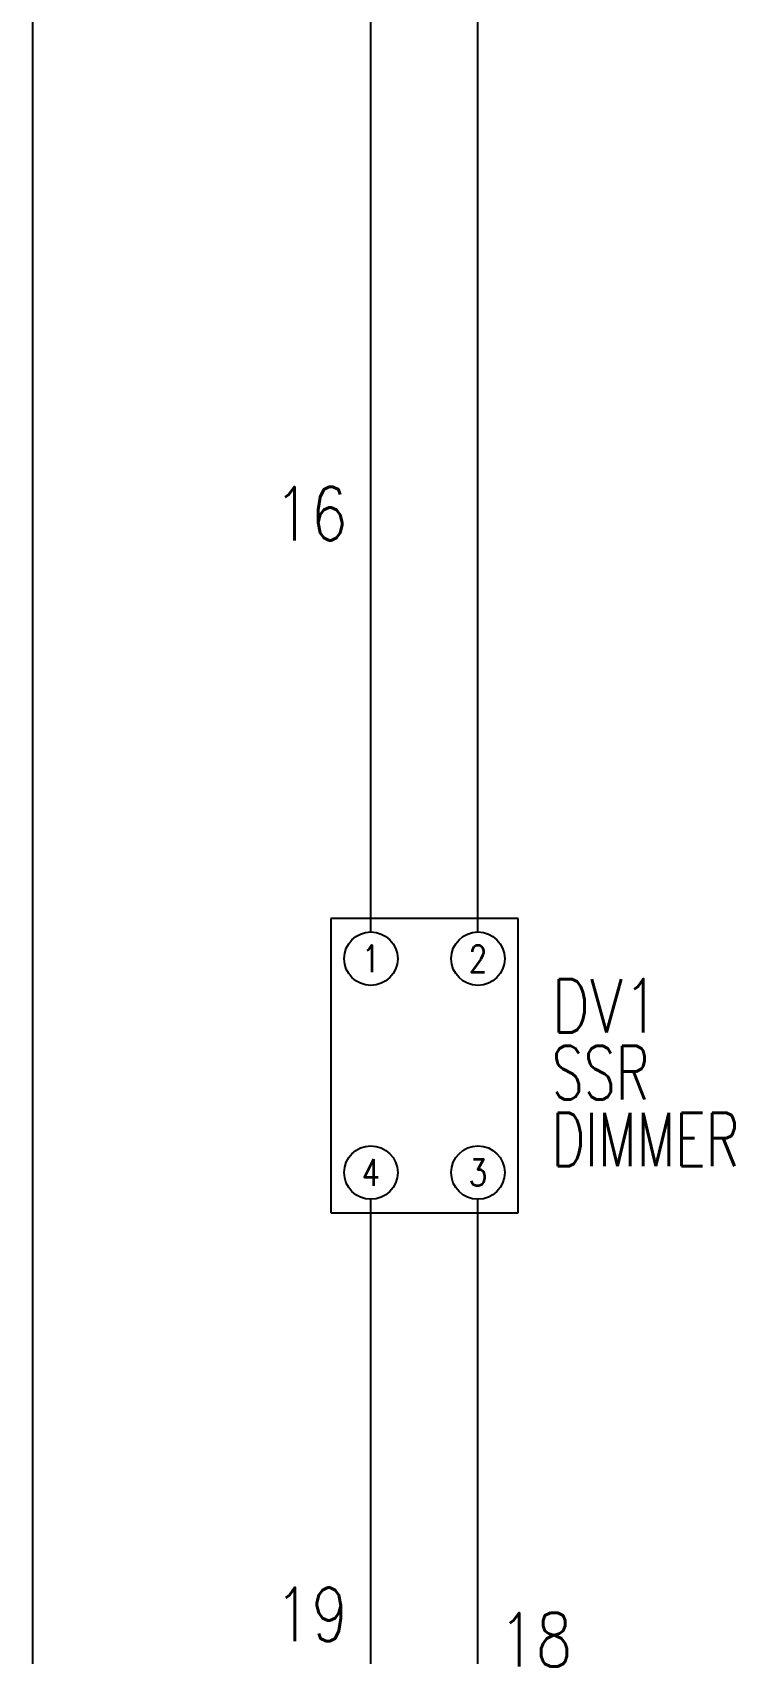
# Model space of a CAD drawing. Header units: millimetres. Extents: x 123.5 to 144.3, y 105.4 to 121.6.
# Drawn here: x 123.51 to 125.97, y 110.36 to 116.04 of the extents above; entities that cross this region are included whole.
import ezdxf
from ezdxf.enums import TextEntityAlignment as Align

# ---------------------------------------------------------------- set-up
doc = ezdxf.new("R2010")
doc.units = ezdxf.units.MM
for name, color, linetype in [('DESC', 250, 'Continuous'), ('SYMS', 7, 'Continuous'), ('TAGS', 250, 'Continuous'), ('TERMS', 250, 'Continuous'), ('WIREFIXED', 7, 'Continuous'), ('WIRES', 7, 'Continuous')]:
    doc.layers.add(name, color=color, linetype=linetype)
doc.styles.add('WD', font='romans.shx')

# ---------------------------------------------------------------- blocks, each defined once
blk = doc.blocks.new('VDV1TF')
for p, q in [((-0.0938, 0.3438), (-0.0938, -0.3438)), ((0.3438, 0.3438), (-0.0938, 0.3438)), ((0.3438, -0.3438), (0.3438, 0.3438)), ((-0.0938, -0.3438), (0.3438, -0.3438))]:
    blk.add_line(p, q)
for centre in [(0, 0.25), (0.25, 0.25), (0, -0.25), (0.25, -0.25)]:
    blk.add_circle(centre, 0.0625)
at = {"style": 'WD', "width": 0.7}
for tag, p in [('INST', (0.1305, 0.5446)), ('LOC', (0.1305, 0.375)), ('RATING2', (0.125, -0.1562))]:
    blk.add_attdef(tag, text='', height=0.125, dxfattribs=at).set_placement(p, align=Align.CENTER)
at = {"style": 'WD', "flags": 1}
for tag, p in [('X2TERM02', (0, 0.3125)), ('X2TERM04', (0.25, 0.3125)), ('X4TERM02', (-0.0625, 0.25)), ('X1TERM04', (0.3125, 0.25)), ('X4TERM01', (-0.0625, -0.25)), ('X1TERM03', (0.3125, -0.25)), ('X8TERM01', (0, -0.3125)), ('X8TERM03', (0.25, -0.3125))]:
    blk.add_attdef(tag, p, '', height=0.0125, dxfattribs=at)
at = {"linetype": 'Continuous', "style": 'WD', "width": 0.8, "flags": 8}
for tag, p in [('TERM02', (0, 0.25)), ('TERM04', (0.25, 0.25)), ('TERM01', (0, -0.25)), ('TERM03', (0.25, -0.25))]:
    blk.add_attdef(tag, text='', height=0.0625, dxfattribs=at).set_placement(p, align=Align.MIDDLE)
at = {"style": 'WD'}
for tag, p, width in [('TAG1', (0.4219, 0.0774), 0.8), ('DESC1', (0.4219, -0.0789), 0.7), ('DESC2', (0.4219, -0.2351), 0.7), ('XREF', (0.4219, -0.3914), 0.7)]:
    blk.add_attdef(tag, p, '', height=0.125, dxfattribs=dict(at, width=width))
at = {"style": 'WD', "width": 0.7}
blk.add_attdef('RATING1', text='', height=0.125, dxfattribs=at).set_placement((0.125, 0.0625), align=Align.MIDDLE)
at = {"style": 'WD', "flags": 9}
blk.add_attdef('FAMILY', text='', height=0.01, dxfattribs=at).set_placement((0.1197, -0.0802), align=Align.CENTER)
at = {"linetype": 'Continuous', "style": 'WD', "flags": 1}
for tag, p in [('MFG', (0.125, -0.1096)), ('CAT', (0.125, -0.0907))]:
    blk.add_attdef(tag, text='', height=0.01, dxfattribs=at).set_placement(p, align=Align.MIDDLE)
at = {"linetype": 'Continuous', "style": 'WD', "flags": 9}
blk.add_attdef('ASSYCODE', text='', height=0.01, dxfattribs=at).set_placement((0.125, -0.1406), align=Align.CENTER)
blk = doc.blocks.new('WD_WNV')
at = {"style": 'WD', "flags": 1}
for tag, p in [('W01USER', (-0.0625, 0.0938)), ('W02USER', (-0.0625, 0.0859)), ('W03USER', (-0.0625, 0.0781)), ('W04USER', (-0.0625, 0.0703)), ('W05USER', (-0.0625, 0.0625)), ('W06USER', (-0.0625, 0.0547)), ('W07USER', (-0.0625, 0.0469)), ('W08USER', (-0.0625, 0.0391)), ('W09USER', (-0.0625, 0.0312)), ('W10USER', (-0.0625, 0.0234))]:
    blk.add_attdef(tag, text='', height=0.005, dxfattribs=at).set_placement(p, align=Align.CENTER)
at = {"linetype": 'Continuous', "style": 'WD', "width": 0.8}
blk.add_attdef('WIRENO', text='', height=0.125, dxfattribs=at).set_placement((-0.05, 0), align=Align.MIDDLE_RIGHT)

msp = doc.modelspace()

# ---------------------------------------------------------------- linework, layer by layer
at = {"color": 7, "linetype": 'Continuous'}
msp.add_line((123.5055, 121.5905), (123.5055, 105.4055), dxfattribs=at)
at = {"layer": 'WIRES'}
for p, q in [((124.6914, 112.8858), (124.6914, 117.2275)), ((125.0664, 112.8858), (125.0664, 116.7208)), ((124.6914, 106.9964), (124.6914, 111.9483)), ((125.0664, 107.3822), (125.0664, 111.9483))]:
    msp.add_line(p, q, dxfattribs=at)

# ---------------------------------------------------------------- block references
at = {"layer": 'SYMS'}
ref = msp.add_blockref('VDV1TF', (124.6914, 112.417), dxfattribs=dict(at, xscale=1.5, yscale=1.5, zscale=1.5))
ref.add_attrib('DESC2', 'DIMMER', (125.3242, 112.0643), dxfattribs={"layer": 'DESC', "height": 0.1875, "style": 'WD', "width": 0.7})
ref.add_attrib('DESC1', 'SSR', (125.3242, 112.2987), dxfattribs={"layer": 'DESC', "height": 0.1875, "style": 'WD', "width": 0.7})
ref.add_attrib('TAG1', 'DV1', (125.3242, 112.5331), dxfattribs={"layer": 'TAGS', "height": 0.1875, "style": 'WD', "width": 0.8})
ref.add_attrib('TERM03', '3', dxfattribs={"layer": 'TERMS', "linetype": 'Continuous', "height": 0.0938, "style": 'WD', "width": 0.8, "flags": 8}).set_placement((125.0664, 112.042), align=Align.MIDDLE)
ref.add_attrib('TERM04', '2', dxfattribs={"layer": 'TERMS', "linetype": 'Continuous', "height": 0.0938, "style": 'WD', "width": 0.8, "flags": 8}).set_placement((125.0664, 112.792), align=Align.MIDDLE)
ref.add_attrib('TERM02', '1', dxfattribs={"layer": 'TERMS', "linetype": 'Continuous', "height": 0.0938, "style": 'WD', "width": 0.8, "flags": 8}).set_placement((124.6914, 112.792), align=Align.MIDDLE)
ref.add_attrib('TERM01', '4', dxfattribs={"layer": 'TERMS', "linetype": 'Continuous', "height": 0.0938, "style": 'WD', "width": 0.8, "flags": 8}).set_placement((124.6914, 112.042), align=Align.MIDDLE)
at = {"layer": 'WIREFIXED'}
ref = msp.add_blockref('WD_WNV', (124.6847, 114.3522), dxfattribs=dict(at, xscale=1.5, yscale=1.5, zscale=1.5))
ref.add_attrib('WIRENOF', '16', dxfattribs={"linetype": 'Continuous', "height": 0.1875, "style": 'WD', "width": 0.8}).set_placement((124.6097, 114.3522), align=Align.MIDDLE_RIGHT)
ref = msp.add_blockref('WD_WNV', (124.6866, 110.4934), dxfattribs=dict(at, xscale=1.5, yscale=1.5, zscale=1.5))
ref.add_attrib('WIRENOF', '19', dxfattribs={"linetype": 'Continuous', "height": 0.1875, "style": 'WD', "width": 0.8}).set_placement((124.6116, 110.4934), align=Align.MIDDLE_RIGHT)
ref = msp.add_blockref('WD_WNV', (125.4722, 110.4041), dxfattribs=dict(at, xscale=1.5, yscale=1.5, zscale=1.5))
ref.add_attrib('WIRENOF', '18', dxfattribs={"linetype": 'Continuous', "height": 0.1875, "style": 'WD', "width": 0.8}).set_placement((125.3972, 110.4041), align=Align.MIDDLE_RIGHT)

doc.saveas('drawing.dxf')
